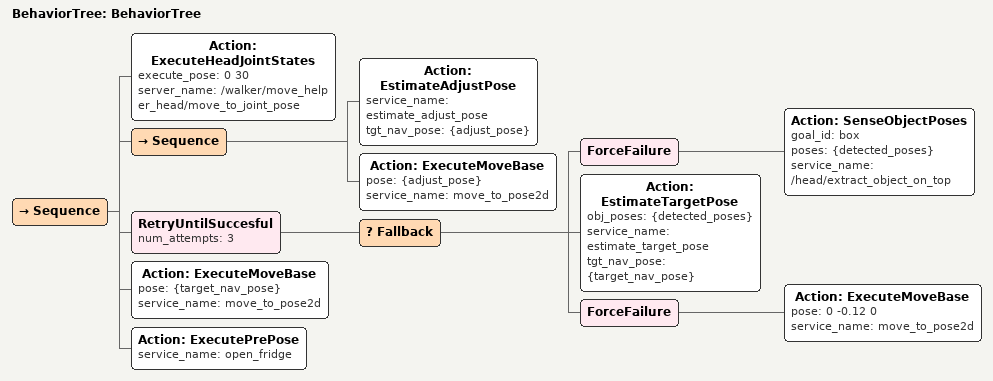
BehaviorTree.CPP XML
<?xml version="1.0"?>
<root main_tree_to_execute="BehaviorTree">
    <BehaviorTree ID="BehaviorTree">
        <Sequence>
            <Action ID="ExecuteHeadJointStates" execute_pose="0 30" server_name="/walker/move_helper_head/move_to_joint_pose"/>
            <Sequence>
                <Action ID="EstimateAdjustPose" service_name="estimate_adjust_pose" tgt_nav_pose="{adjust_pose}"/>
                <Action ID="ExecuteMoveBase" pose="{adjust_pose}" service_name="move_to_pose2d"/>
            </Sequence>
            <RetryUntilSuccesful num_attempts="3">
                <Fallback>
                    <ForceFailure>
                        <Action ID="SenseObjectPoses" goal_id="box" poses="{detected_poses}" service_name="/head/extract_object_on_top"/>
                    </ForceFailure>
                    <Action ID="EstimateTargetPose" obj_poses="{detected_poses}" service_name="estimate_target_pose" tgt_nav_pose="{target_nav_pose}"/>
                    <ForceFailure>
                        <Action ID="ExecuteMoveBase" pose="0 -0.12 0" service_name="move_to_pose2d"/>
                    </ForceFailure>
                </Fallback>
            </RetryUntilSuccesful>
            <Action ID="ExecuteMoveBase" pose="{target_nav_pose}" service_name="move_to_pose2d"/>
            <Action ID="ExecutePrePose" service_name="open_fridge"/>
        </Sequence>
    </BehaviorTree>
</root>
